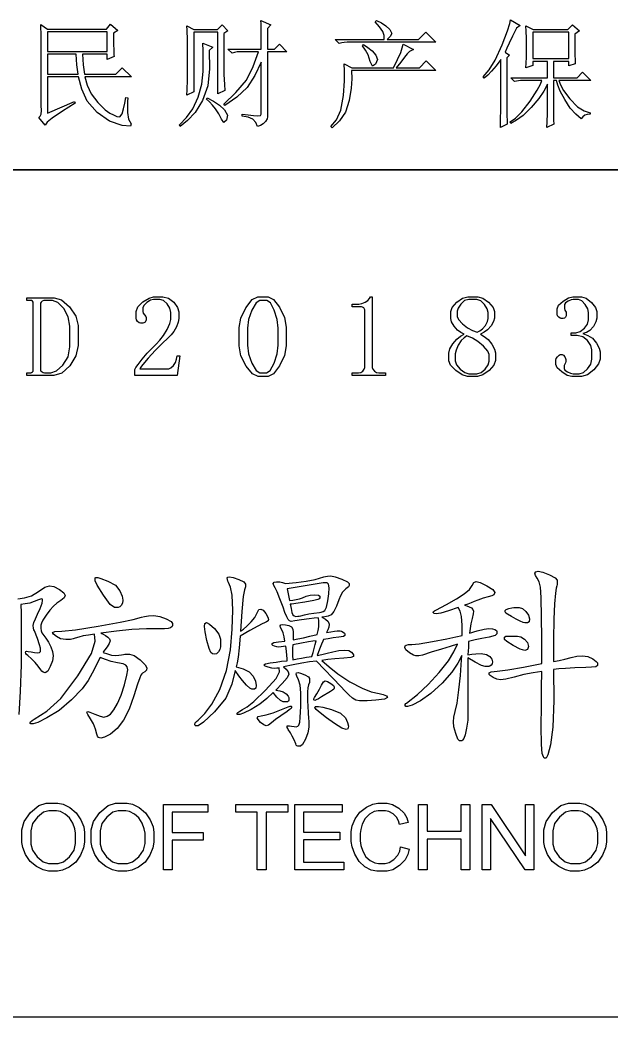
# Model space of a CAD drawing. Header units: millimetres. Extents: x 3916 to 6020, y 1867 to 2649.
# Drawn here: x 5256.72 to 5267.52, y 2363.48 to 2381.73 of the extents above; entities that cross this region are included whole.
import ezdxf

# ---------------------------------------------------------------- set-up
doc = ezdxf.new("R2010")
doc.units = ezdxf.units.MM

# ---------------------------------------------------------------- blocks, each defined once
blk = doc.blocks.new('EWAURWU')
for p, q in [((89.895, 207.875), (25.895, 207.875)), ((89.895, 192.375), (25.895, 192.375))]:
    blk.add_line(p, q)
at = {"lineweight": -3}
for p, q in [((25.895, 207.875), (89.895, 207.875)), ((89.895, 192.375), (25.895, 192.375))]:
    blk.add_line(p, q, dxfattribs=at)
for points in [[(50.643, 208.881), (50.708, 208.849), (50.763, 208.847), (50.801, 208.901), (50.829, 208.991), (50.851, 209.093), (50.872, 209.201), (50.906, 209.193), (50.901, 209.126), (50.899, 209.042), (50.901, 208.922), (50.92, 208.802), (50.968, 208.718), (50.958, 208.677), (50.801, 208.689), (50.573, 208.767), (50.347, 208.926), (50.164, 209.133), (50.064, 209.351), (50.006, 209.576), (49.439, 209.576), (49.439, 208.91), (49.931, 209.126), (49.947, 209.093), (49.71, 208.947), (49.522, 208.824), (49.435, 208.747), (49.397, 208.693), (49.281, 208.835), (49.306, 208.856), (49.323, 208.893), (49.326, 208.964), (49.322, 209.051), (49.322, 210.21), (49.322, 210.301), (49.321, 210.388), (49.318, 210.464), (49.314, 210.535), (49.439, 210.451), (50.514, 210.451), (50.589, 210.543), (50.722, 210.426), (50.647, 210.376), (50.647, 210.193), (50.648, 210.048), (50.651, 209.981), (50.656, 209.951), (50.531, 209.893), (50.531, 209.993), (50.081, 209.993), (50.085, 209.893), (50.091, 209.797), (50.101, 209.71), (50.114, 209.626), (50.689, 209.626), (50.806, 209.743), (50.972, 209.576), (50.122, 209.576), (50.164, 209.422), (50.234, 209.266), (50.36, 209.106), (50.492, 208.976), (50.579, 208.912), (50.643, 208.881)], [(53.346, 210.085), (53.346, 210.285), (53.345, 210.45), (53.341, 210.547), (53.337, 210.61), (53.521, 210.526), (53.462, 210.46), (53.462, 210.085), (53.587, 210.085), (53.679, 210.176), (53.812, 210.035), (53.462, 210.035), (53.462, 208.876), (53.462, 208.843), (53.453, 208.806), (53.425, 208.76), (53.383, 208.717), (53.333, 208.689), (53.279, 208.668), (53.246, 208.743), (53.194, 208.805), (53.104, 208.839), (52.996, 208.86), (52.996, 208.893), (53.104, 208.881), (53.202, 208.87), (53.279, 208.864), (53.329, 208.87), (53.346, 208.897), (53.346, 208.935), (53.346, 209.843), (53.229, 209.601), (53.087, 209.382), (52.896, 209.206), (52.679, 209.051), (52.662, 209.076), (52.883, 209.289), (53.073, 209.515), (53.2, 209.768), (53.296, 210.035), (53.012, 210.035), (52.958, 210.035), (52.906, 210.032), (52.858, 210.022), (52.812, 210.01), (52.737, 210.085), (53.346, 210.085)], [(54.694, 210.26), (55.594, 210.26), (55.59, 210.331), (55.567, 210.407), (55.506, 210.493), (55.427, 210.585), (55.452, 210.61), (55.54, 210.564), (55.622, 210.511), (55.694, 210.443), (55.729, 210.373), (55.702, 210.314), (55.644, 210.26), (56.219, 210.26), (56.352, 210.393), (56.536, 210.21), (54.969, 210.21), (54.915, 210.21), (54.863, 210.207), (54.815, 210.197), (54.769, 210.185), (54.694, 210.26)], [(57.834, 209.143), (57.834, 208.993), (57.835, 208.864), (57.838, 208.776), (57.842, 208.71), (57.717, 208.651), (57.721, 208.814), (57.725, 208.959), (57.726, 209.068), (57.726, 209.16), (57.726, 209.893), (57.638, 209.781), (57.556, 209.682), (57.484, 209.61), (57.417, 209.551), (57.401, 209.576), (57.509, 209.706), (57.623, 209.884), (57.746, 210.16), (57.846, 210.42), (57.888, 210.551), (57.901, 210.618), (58.076, 210.518), (58.009, 210.468), (57.938, 210.322), (57.877, 210.194), (57.834, 210.101), (57.801, 210.026), (57.884, 209.976), (57.834, 209.926), (57.834, 209.143)], [(49.439, 210.401), (49.439, 210.043), (50.531, 210.043), (50.531, 210.401), (49.439, 210.401)], [(51.987, 209.243), (51.991, 209.339), (51.995, 209.525), (51.996, 209.893), (51.995, 210.257), (51.991, 210.431), (51.987, 210.51), (52.112, 210.443), (52.546, 210.443), (52.629, 210.526), (52.737, 210.418), (52.662, 210.368), (52.662, 209.956), (52.664, 209.619), (52.671, 209.435), (52.679, 209.326), (52.554, 209.268), (52.554, 210.393), (52.112, 210.393), (52.112, 209.301), (51.987, 209.243)], [(59.076, 210.36), (59.076, 210.151), (59.077, 209.98), (59.08, 209.881), (59.084, 209.818), (58.967, 209.776), (58.967, 209.86), (58.684, 209.86), (58.684, 209.56), (59.117, 209.56), (59.217, 209.66), (59.367, 209.51), (58.784, 209.51), (58.813, 209.431), (58.871, 209.326), (58.988, 209.172), (59.126, 209.029), (59.246, 208.956), (59.359, 208.918), (59.359, 208.893), (59.305, 208.889), (59.257, 208.876), (59.221, 208.847), (59.192, 208.81), (59.092, 208.893), (58.992, 209.001), (58.892, 209.16), (58.811, 209.318), (58.767, 209.426), (58.742, 209.51), (58.684, 209.51), (58.684, 209.185), (58.685, 208.922), (58.688, 208.785), (58.692, 208.71), (58.567, 208.651), (58.571, 208.756), (58.575, 208.907), (58.576, 209.151), (58.576, 209.443), (58.509, 209.318), (58.418, 209.181), (58.28, 209.018), (58.132, 208.872), (58.013, 208.785), (57.909, 208.726), (57.892, 208.751), (57.992, 208.822), (58.109, 208.936), (58.259, 209.135), (58.39, 209.333), (58.451, 209.443), (58.476, 209.51), (58.084, 209.51), (57.976, 209.493), (57.909, 209.56), (58.576, 209.56), (58.576, 209.86), (58.309, 209.86), (58.309, 209.785), (58.184, 209.743), (58.188, 209.826), (58.191, 209.939), (58.192, 210.11), (58.191, 210.285), (58.188, 210.41), (58.184, 210.51), (58.317, 210.443), (58.951, 210.443), (59.034, 210.526), (59.159, 210.418), (59.076, 210.36)], [(58.309, 210.393), (58.309, 209.91), (58.967, 209.91), (58.967, 210.393), (58.309, 210.393)], [(52.279, 210.193), (52.462, 210.118), (52.396, 210.06), (52.4, 209.726), (52.37, 209.414), (52.271, 209.143), (52.136, 208.927), (52, 208.781), (51.862, 208.668), (51.854, 208.701), (51.979, 208.835), (52.095, 208.994), (52.191, 209.206), (52.258, 209.442), (52.283, 209.676), (52.285, 209.887), (52.283, 210.051), (52.279, 210.193)], [(55.936, 210.176), (56.127, 210.076), (56.052, 210.043), (56.015, 209.997), (55.966, 209.937), (55.894, 209.847), (55.811, 209.743), (56.236, 209.743), (56.361, 209.868), (56.536, 209.693), (54.994, 209.693), (54.998, 209.543), (54.989, 209.369), (54.952, 209.147), (54.883, 208.931), (54.773, 208.772), (54.644, 208.643), (54.619, 208.668), (54.719, 208.793), (54.801, 208.966), (54.848, 209.235), (54.868, 209.506), (54.869, 209.685), (54.861, 209.818), (55.002, 209.743), (55.761, 209.743), (55.836, 209.893), (55.895, 210.022), (55.923, 210.11), (55.936, 210.176)], [(55.194, 210.143), (55.211, 210.168), (55.294, 210.114), (55.372, 210.052), (55.44, 209.976), (55.47, 209.892), (55.436, 209.806), (55.377, 209.774), (55.336, 209.856), (55.297, 209.977), (55.248, 210.068), (55.194, 210.143)], [(49.439, 209.993), (49.439, 209.626), (49.997, 209.626), (49.985, 209.71), (49.974, 209.797), (49.968, 209.893), (49.964, 209.993), (49.439, 209.993)], [(52.354, 209.193), (52.471, 209.131), (52.58, 209.06), (52.675, 208.972), (52.728, 208.877), (52.712, 208.785), (52.663, 208.743), (52.616, 208.801), (52.568, 208.902), (52.512, 208.989), (52.455, 209.061), (52.4, 209.118), (52.346, 209.168), (52.354, 209.193)], [(49.179, 205.42), (49.179, 205.436), (49.175, 205.453), (49.163, 205.47), (49.147, 205.482), (49.128, 205.486), (49.109, 205.486), (49.062, 205.486), (49.062, 205.536), (49.434, 205.536), (49.562, 205.536), (49.696, 205.495), (49.843, 205.37), (49.957, 205.201), (49.996, 205.028), (49.996, 204.853), (49.996, 204.661), (49.959, 204.473), (49.848, 204.29), (49.702, 204.156), (49.557, 204.111), (49.414, 204.111), (49.062, 204.111), (49.062, 204.161), (49.113, 204.161), (49.131, 204.161), (49.149, 204.165), (49.164, 204.178), (49.175, 204.195), (49.179, 204.211), (49.179, 204.228), (49.179, 205.42)], [(49.846, 204.836), (49.846, 205.015), (49.818, 205.186), (49.735, 205.34), (49.629, 205.45), (49.528, 205.486), (49.431, 205.486), (49.401, 205.486), (49.371, 205.482), (49.342, 205.47), (49.32, 205.453), (49.312, 205.436), (49.312, 205.42), (49.312, 204.228), (49.312, 204.211), (49.319, 204.195), (49.338, 204.178), (49.362, 204.165), (49.384, 204.161), (49.405, 204.161), (49.498, 204.161), (49.6, 204.196), (49.719, 204.299), (49.814, 204.452), (49.846, 204.636), (49.846, 204.836)], [(51.691, 205.191), (51.691, 205.267), (51.674, 205.344), (51.624, 205.423), (51.557, 205.483), (51.491, 205.503), (51.424, 205.503), (51.374, 205.503), (51.319, 205.489), (51.253, 205.448), (51.2, 205.396), (51.182, 205.35), (51.182, 205.308), (51.182, 205.282), (51.189, 205.254), (51.211, 205.223), (51.233, 205.193), (51.241, 205.172), (51.241, 205.155), (51.241, 205.133), (51.236, 205.112), (51.221, 205.091), (51.201, 205.075), (51.181, 205.07), (51.161, 205.07), (51.137, 205.07), (51.112, 205.077), (51.085, 205.099), (51.064, 205.129), (51.057, 205.161), (51.057, 205.195), (51.057, 205.282), (51.088, 205.371), (51.182, 205.461), (51.294, 205.53), (51.378, 205.553), (51.449, 205.553), (51.549, 205.553), (51.648, 205.528), (51.745, 205.453), (51.817, 205.359), (51.841, 205.278), (51.841, 205.203), (51.841, 205.153), (51.829, 205.09), (51.795, 205.003), (51.748, 204.916), (51.699, 204.857), (51.649, 204.811), (51.528, 204.695), (51.405, 204.571), (51.278, 204.432), (51.178, 204.316), (51.136, 204.261), (51.124, 204.236), (51.616, 204.236), (51.653, 204.236), (51.694, 204.251), (51.741, 204.295), (51.78, 204.353), (51.799, 204.411), (51.807, 204.47), (51.857, 204.47), (51.807, 204.111), (51.032, 204.111), (51.032, 204.22), (51.053, 204.257), (51.093, 204.314), (51.17, 204.411), (51.261, 204.519), (51.345, 204.607), (51.424, 204.686), (51.493, 204.758), (51.56, 204.843), (51.626, 204.956), (51.674, 205.064), (51.691, 205.137), (51.691, 205.191)], [(53.377, 204.095), (53.286, 204.095), (53.186, 204.143), (53.069, 204.286), (52.975, 204.474), (52.944, 204.653), (52.944, 204.828), (52.944, 204.99), (52.974, 205.162), (53.065, 205.353), (53.179, 205.503), (53.281, 205.553), (53.377, 205.553), (53.469, 205.553), (53.568, 205.505), (53.681, 205.361), (53.772, 205.175), (53.802, 204.999), (53.802, 204.828), (53.802, 204.657), (53.772, 204.48), (53.681, 204.29), (53.568, 204.144), (53.469, 204.095), (53.377, 204.095)], [(53.377, 205.486), (53.317, 205.486), (53.252, 205.441), (53.175, 205.307), (53.114, 205.135), (53.094, 204.978), (53.094, 204.828), (53.094, 204.67), (53.114, 204.507), (53.175, 204.336), (53.252, 204.205), (53.317, 204.161), (53.377, 204.161), (53.442, 204.161), (53.508, 204.205), (53.579, 204.336), (53.634, 204.507), (53.652, 204.67), (53.652, 204.828), (53.652, 204.978), (53.635, 205.135), (53.583, 205.307), (53.515, 205.441), (53.446, 205.486), (53.377, 205.486)], [(55.372, 205.553), (55.372, 204.294), (55.372, 204.261), (55.383, 204.228), (55.414, 204.194), (55.454, 204.17), (55.493, 204.161), (55.531, 204.161), (55.614, 204.161), (55.614, 204.111), (55.006, 204.111), (55.006, 204.161), (55.081, 204.161), (55.122, 204.161), (55.163, 204.17), (55.201, 204.194), (55.229, 204.227), (55.239, 204.261), (55.239, 204.294), (55.239, 205.295), (55.239, 205.312), (55.234, 205.329), (55.218, 205.349), (55.197, 205.364), (55.176, 205.37), (55.156, 205.37), (55.006, 205.37), (55.006, 205.42), (55.081, 205.42), (55.131, 205.42), (55.184, 205.428), (55.243, 205.453), (55.294, 205.486), (55.322, 205.52), (55.339, 205.553), (55.372, 205.553)], [(57.626, 204.47), (57.626, 204.39), (57.596, 204.304), (57.509, 204.203), (57.397, 204.122), (57.296, 204.095), (57.201, 204.095), (57.113, 204.095), (57.016, 204.122), (56.901, 204.203), (56.807, 204.302), (56.776, 204.382), (56.776, 204.453), (56.776, 204.524), (56.793, 204.602), (56.847, 204.695), (56.918, 204.779), (56.986, 204.832), (57.053, 204.87), (56.994, 204.899), (56.934, 204.943), (56.872, 205.015), (56.825, 205.095), (56.809, 205.157), (56.809, 205.211), (56.809, 205.282), (56.836, 205.36), (56.917, 205.453), (57.022, 205.528), (57.121, 205.553), (57.217, 205.553), (57.305, 205.553), (57.397, 205.528), (57.501, 205.453), (57.582, 205.36), (57.609, 205.282), (57.609, 205.211), (57.609, 205.161), (57.593, 205.102), (57.546, 205.024), (57.483, 204.95), (57.417, 204.903), (57.351, 204.87), (57.421, 204.828), (57.491, 204.772), (57.559, 204.686), (57.609, 204.597), (57.626, 204.528), (57.626, 204.47)], [(57.492, 205.207), (57.492, 205.266), (57.476, 205.333), (57.426, 205.414), (57.358, 205.481), (57.288, 205.503), (57.217, 205.503), (57.138, 205.503), (57.062, 205.482), (56.992, 205.418), (56.942, 205.343), (56.926, 205.287), (56.926, 205.241), (56.926, 205.194), (56.949, 205.137), (57.021, 205.059), (57.115, 204.984), (57.205, 204.937), (57.292, 204.903), (57.342, 204.928), (57.392, 204.966), (57.442, 205.03), (57.48, 205.099), (57.492, 205.156), (57.492, 205.207)], [(59.537, 204.492), (59.537, 204.413), (59.508, 204.324), (59.421, 204.215), (59.307, 204.125), (59.2, 204.095), (59.096, 204.095), (59.021, 204.095), (58.937, 204.115), (58.837, 204.178), (58.756, 204.254), (58.729, 204.315), (58.729, 204.37), (58.729, 204.395), (58.737, 204.423), (58.761, 204.457), (58.789, 204.485), (58.809, 204.495), (58.825, 204.495), (58.848, 204.495), (58.871, 204.485), (58.892, 204.456), (58.907, 204.424), (58.912, 204.405), (58.912, 204.392), (58.912, 204.371), (58.908, 204.347), (58.896, 204.32), (58.883, 204.294), (58.879, 204.277), (58.879, 204.264), (58.879, 204.239), (58.895, 204.211), (58.942, 204.179), (58.999, 204.153), (59.044, 204.145), (59.082, 204.145), (59.158, 204.145), (59.234, 204.167), (59.311, 204.233), (59.368, 204.323), (59.387, 204.414), (59.387, 204.507), (59.387, 204.583), (59.367, 204.663), (59.308, 204.752), (59.222, 204.821), (59.121, 204.845), (59.012, 204.845), (59.012, 204.895), (59.093, 204.895), (59.174, 204.915), (59.252, 204.976), (59.31, 205.055), (59.329, 205.13), (59.329, 205.203), (59.329, 205.263), (59.314, 205.331), (59.268, 205.413), (59.205, 205.48), (59.141, 205.503), (59.076, 205.503), (59.047, 205.503), (59.009, 205.495), (58.953, 205.473), (58.904, 205.442), (58.887, 205.409), (58.887, 205.375), (58.887, 205.341), (58.891, 205.311), (58.904, 205.29), (58.916, 205.274), (58.921, 205.26), (58.921, 205.247), (58.921, 205.225), (58.916, 205.203), (58.904, 205.179), (58.886, 205.159), (58.866, 205.153), (58.846, 205.153), (58.829, 205.153), (58.809, 205.159), (58.783, 205.178), (58.761, 205.205), (58.754, 205.236), (58.754, 205.27), (58.754, 205.332), (58.781, 205.399), (58.862, 205.474), (58.961, 205.533), (59.041, 205.553), (59.112, 205.553), (59.196, 205.553), (59.283, 205.527), (59.379, 205.448), (59.454, 205.354), (59.479, 205.284), (59.479, 205.225), (59.479, 205.162), (59.463, 205.093), (59.416, 205.011), (59.353, 204.939), (59.287, 204.901), (59.221, 204.88), (59.312, 204.847), (59.398, 204.796), (59.471, 204.707), (59.521, 204.613), (59.537, 204.545), (59.537, 204.492)], [(56.892, 204.448), (56.892, 204.381), (56.914, 204.309), (56.981, 204.229), (57.064, 204.166), (57.137, 204.145), (57.205, 204.145), (57.285, 204.145), (57.363, 204.166), (57.437, 204.229), (57.491, 204.308), (57.509, 204.377), (57.509, 204.44), (57.509, 204.495), (57.484, 204.561), (57.408, 204.651), (57.306, 204.737), (57.205, 204.794), (57.104, 204.836), (57.053, 204.803), (57.001, 204.752), (56.947, 204.668), (56.906, 204.577), (56.892, 204.507), (56.892, 204.448)], [(58.688, 198.88), (58.79, 198.901), (58.896, 198.925), (59.007, 198.954), (59.116, 198.978), (59.219, 198.986), (59.314, 198.972), (59.403, 198.929), (59.467, 198.882), (59.488, 198.854), (59.488, 198.835), (59.488, 198.806), (59.462, 198.784), (59.384, 198.774), (59.279, 198.77), (59.079, 198.763), (58.904, 198.754), (58.783, 198.744), (58.688, 198.732), (58.69, 198.164), (58.677, 197.677), (58.633, 197.355), (58.583, 197.174), (58.552, 197.114), (58.529, 197.114), (58.516, 197.114), (58.501, 197.135), (58.482, 197.199), (58.466, 197.364), (58.463, 197.69), (58.465, 198.069), (58.468, 198.397), (58.472, 198.698), (58.313, 198.674), (58.147, 198.642), (57.968, 198.596), (57.813, 198.556), (57.718, 198.543), (57.651, 198.554), (57.581, 198.586), (57.527, 198.622), (57.509, 198.641), (57.509, 198.653), (57.509, 198.672), (57.546, 198.689), (57.655, 198.702), (57.849, 198.727), (58.137, 198.778), (58.472, 198.842), (58.474, 199.045), (58.474, 199.308), (58.47, 199.691), (58.462, 200.051), (58.447, 200.243), (58.424, 200.337), (58.389, 200.404), (58.357, 200.453), (58.347, 200.495), (58.362, 200.523), (58.408, 200.533), (58.489, 200.517), (58.612, 200.468), (58.72, 200.411), (58.756, 200.368), (58.756, 200.332), (58.756, 200.319), (58.755, 200.304), (58.751, 200.286), (58.745, 200.267), (58.734, 200.222), (58.721, 200.128), (58.705, 199.936), (58.692, 199.653), (58.688, 199.288), (58.688, 198.88)], [(50.331, 200.415), (50.356, 200.415), (50.415, 200.399), (50.544, 200.351), (50.68, 200.274), (50.762, 200.175), (50.803, 200.076), (50.817, 200.004), (50.809, 199.95), (50.786, 199.907), (50.758, 199.879), (50.733, 199.869), (50.71, 199.869), (50.661, 199.869), (50.586, 199.926), (50.46, 200.095), (50.347, 200.274), (50.309, 200.358), (50.309, 200.396), (50.309, 200.406), (50.312, 200.413), (50.32, 200.415), (50.331, 200.415)], [(52.967, 199.437), (53.02, 199.473), (53.082, 199.525), (53.16, 199.608), (53.228, 199.688), (53.255, 199.731), (53.263, 199.756), (53.28, 199.797), (53.303, 199.829), (53.339, 199.839), (53.382, 199.819), (53.43, 199.759), (53.467, 199.693), (53.479, 199.651), (53.47, 199.626), (53.443, 199.606), (53.407, 199.589), (53.359, 199.568), (53.28, 199.527), (53.136, 199.445), (52.96, 199.343), (52.943, 199.132), (52.925, 198.957), (52.905, 198.854), (52.884, 198.785), (53.015, 198.746), (53.126, 198.692), (53.198, 198.609), (53.238, 198.519), (53.251, 198.442), (53.244, 198.39), (53.221, 198.372), (53.191, 198.372), (53.172, 198.372), (53.139, 198.392), (53.077, 198.45), (53.004, 198.531), (52.935, 198.62), (52.869, 198.713), (52.806, 198.463), (52.696, 198.212), (52.49, 197.959), (52.289, 197.769), (52.194, 197.705), (52.152, 197.705), (52.143, 197.705), (52.136, 197.711), (52.133, 197.73), (52.14, 197.755), (52.162, 197.781), (52.19, 197.807), (52.311, 197.927), (52.441, 198.097), (52.586, 198.37), (52.712, 198.713), (52.781, 199.092), (52.813, 199.474), (52.823, 199.822), (52.814, 200.093), (52.785, 200.241), (52.747, 200.328), (52.736, 200.353), (52.727, 200.378), (52.725, 200.404), (52.735, 200.424), (52.766, 200.43), (52.829, 200.418), (52.933, 200.381), (53.027, 200.335), (53.058, 200.296), (53.058, 200.26), (53.058, 200.247), (53.053, 200.226), (53.037, 200.192), (53.015, 200.071), (52.992, 199.794), (52.967, 199.437)], [(54.453, 198.899), (54.584, 198.78), (54.744, 198.653), (54.965, 198.511), (55.188, 198.39), (55.357, 198.327), (55.499, 198.293), (55.575, 198.274), (55.632, 198.251), (55.651, 198.221), (55.598, 198.192), (55.44, 198.173), (55.28, 198.163), (55.22, 198.16), (55.211, 198.16), (55.143, 198.16), (55.076, 198.173), (55.012, 198.211), (54.946, 198.27), (54.874, 198.344), (54.798, 198.425), (54.354, 198.888), (54.227, 198.873), (54.089, 198.852), (53.926, 198.821), (53.752, 198.785), (53.799, 198.74), (53.835, 198.694), (53.847, 198.649), (53.817, 198.584), (53.729, 198.48), (53.611, 198.357), (53.682, 198.346), (53.747, 198.325), (53.801, 198.287), (53.838, 198.247), (53.85, 198.221), (53.85, 198.202), (53.85, 198.173), (53.843, 198.152), (53.822, 198.145), (53.793, 198.145), (53.748, 198.145), (53.696, 198.166), (53.632, 198.228), (53.562, 198.312), (53.449, 198.205), (53.32, 198.102), (53.16, 198.005), (53.022, 197.934), (52.954, 197.91), (52.922, 197.91), (52.912, 197.91), (52.905, 197.911), (52.903, 197.915), (52.903, 197.921), (52.903, 197.933), (52.915, 197.948), (52.952, 197.972), (53.001, 198.001), (53.085, 198.048), (53.211, 198.149), (53.424, 198.355), (53.615, 198.569), (53.676, 198.691), (53.672, 198.766), (53.653, 198.761), (53.628, 198.756), (53.591, 198.755), (53.539, 198.76), (53.471, 198.776), (53.414, 198.797), (53.395, 198.818), (53.423, 198.837), (53.507, 198.855), (53.616, 198.871), (53.718, 198.884), (53.816, 198.895), (53.816, 198.935), (53.813, 198.988), (53.805, 199.068), (53.793, 199.161), (53.752, 199.153), (53.71, 199.147), (53.668, 199.145), (53.627, 199.149), (53.585, 199.161), (53.554, 199.174), (53.543, 199.183), (53.543, 199.191), (53.543, 199.21), (53.573, 199.227), (53.661, 199.242), (53.778, 199.255), (53.765, 199.333), (53.747, 199.404), (53.721, 199.46), (53.699, 199.503), (53.691, 199.532), (53.703, 199.549), (53.738, 199.555), (53.79, 199.551), (53.848, 199.538), (53.898, 199.512), (53.922, 199.47), (53.93, 199.414), (53.93, 199.348), (53.926, 199.278), (54.015, 199.295), (54.115, 199.316), (54.235, 199.343), (54.366, 199.373), (54.383, 199.445), (54.396, 199.515), (54.4, 199.581), (54.398, 199.634), (54.392, 199.663), (54.385, 199.68), (54.313, 199.672), (54.219, 199.66), (54.083, 199.64), (53.957, 199.622), (53.894, 199.615), (53.864, 199.624), (53.837, 199.648), (53.81, 199.696), (53.778, 199.778), (53.744, 199.877), (53.687, 200.029), (53.637, 200.154), (53.598, 200.226), (53.574, 200.268), (53.566, 200.305), (53.581, 200.331), (53.625, 200.339), (53.682, 200.336), (53.735, 200.324), (53.786, 200.309), (53.981, 200.324), (54.166, 200.347), (54.332, 200.383), (54.487, 200.427), (54.519, 200.436), (54.559, 200.443), (54.614, 200.446), (54.696, 200.431), (54.815, 200.387), (54.919, 200.338), (54.953, 200.307), (54.953, 200.286), (54.953, 200.271), (54.937, 200.248), (54.889, 200.207), (54.833, 200.151), (54.794, 200.084), (54.764, 200.01), (54.72, 199.892), (54.674, 199.795), (54.622, 199.737), (54.566, 199.707), (54.51, 199.695), (54.453, 199.691), (54.519, 199.655), (54.569, 199.614), (54.586, 199.562), (54.58, 199.508), (54.563, 199.458), (54.54, 199.411), (54.618, 199.426), (54.686, 199.437), (54.735, 199.441), (54.775, 199.441), (54.79, 199.441), (54.81, 199.435), (54.84, 199.416), (54.865, 199.396), (54.874, 199.382), (54.874, 199.373), (54.874, 199.354), (54.846, 199.337), (54.764, 199.324), (54.66, 199.311), (54.569, 199.297), (54.483, 199.282), (54.468, 199.252), (54.446, 199.2), (54.409, 199.106), (54.366, 198.99), (54.453, 199.009), (54.547, 199.031), (54.656, 199.058), (54.766, 199.081), (54.864, 199.089), (54.943, 199.08), (54.993, 199.053), (55.02, 199.023), (55.029, 199.005), (55.029, 198.994), (55.029, 198.973), (54.985, 198.955), (54.853, 198.943), (54.693, 198.931), (54.565, 198.916), (54.453, 198.899)], [(53.873, 199.93), (53.89, 199.847), (53.907, 199.777), (53.924, 199.735), (53.946, 199.714), (53.977, 199.706), (54.011, 199.708), (54.04, 199.712), (54.066, 199.718), (54.136, 199.735), (54.214, 199.75), (54.307, 199.763), (54.407, 199.775), (54.443, 199.78), (54.478, 199.792), (54.508, 199.816), (54.535, 199.875), (54.561, 199.989), (54.579, 200.119), (54.586, 200.226), (54.577, 200.297), (54.55, 200.32), (54.514, 200.32), (54.508, 200.32), (54.501, 200.32), (54.491, 200.319), (54.479, 200.317), (53.82, 200.207), (53.862, 199.998), (53.922, 200.004), (53.982, 200.013), (54.042, 200.029), (54.1, 200.048), (54.169, 200.074), (54.242, 200.094), (54.326, 200.101), (54.393, 200.095), (54.415, 200.078), (54.415, 200.055), (54.415, 200.042), (54.406, 200.028), (54.381, 200.013), (54.304, 199.994), (54.14, 199.964), (53.978, 199.939), (53.903, 199.93), (53.873, 199.93)], [(57.149, 199.396), (57.293, 199.439), (57.419, 199.472), (57.507, 199.483), (57.57, 199.479), (57.615, 199.466), (57.644, 199.449), (57.653, 199.433), (57.653, 199.418), (57.653, 199.386), (57.618, 199.355), (57.513, 199.327), (57.378, 199.301), (57.253, 199.274), (57.134, 199.248), (57.134, 199.195), (57.133, 199.138), (57.128, 199.073), (57.123, 199.005), (57.191, 199.015), (57.269, 199.022), (57.367, 199.024), (57.461, 199.011), (57.525, 198.971), (57.561, 198.921), (57.574, 198.876), (57.568, 198.839), (57.549, 198.812), (57.525, 198.795), (57.504, 198.789), (57.483, 198.789), (57.437, 198.789), (57.37, 198.809), (57.257, 198.869), (57.123, 198.948), (57.119, 198.414), (57.119, 198.257), (57.12, 198.102), (57.123, 197.951), (57.118, 197.805), (57.098, 197.66), (57.071, 197.541), (57.047, 197.472), (57.026, 197.439), (57.009, 197.428), (56.994, 197.428), (56.969, 197.428), (56.94, 197.462), (56.901, 197.563), (56.868, 197.683), (56.857, 197.775), (56.866, 197.861), (56.892, 197.963), (56.925, 198.118), (56.958, 198.363), (56.984, 198.622), (57, 198.821), (57.009, 198.99), (56.937, 198.848), (56.83, 198.686), (56.653, 198.486), (56.447, 198.295), (56.253, 198.16), (56.101, 198.08), (56.02, 198.054), (55.986, 198.059), (55.974, 198.077), (55.978, 198.096), (55.988, 198.109), (56.001, 198.118), (56.198, 198.277), (56.396, 198.457), (56.598, 198.677), (56.766, 198.892), (56.867, 199.056), (56.933, 199.195), (56.795, 199.155), (56.639, 199.108), (56.45, 199.049), (56.29, 198.999), (56.223, 198.982), (56.202, 198.982), (56.171, 198.982), (56.127, 198.997), (56.054, 199.041), (55.989, 199.094), (55.967, 199.136), (55.974, 199.165), (55.995, 199.181), (56.035, 199.189), (56.097, 199.191), (56.229, 199.205), (56.476, 199.246), (56.735, 199.294), (56.899, 199.329), (57.017, 199.358), (57.015, 199.547), (57.005, 199.705), (56.979, 199.801), (56.945, 199.866), (56.77, 199.809), (56.626, 199.766), (56.543, 199.752), (56.503, 199.758), (56.49, 199.775), (56.495, 199.795), (56.512, 199.809), (56.535, 199.82), (56.734, 199.924), (56.914, 200.024), (57.056, 200.116), (57.154, 200.199), (57.2, 200.273), (57.228, 200.326), (57.271, 200.343), (57.344, 200.324), (57.466, 200.267), (57.575, 200.198), (57.612, 200.142), (57.598, 200.102), (57.559, 200.082), (57.492, 200.065), (57.399, 200.036), (57.306, 200.004), (57.236, 199.975), (57.179, 199.951), (57.121, 199.93), (57.062, 199.911), (57.104, 199.898), (57.145, 199.882), (57.185, 199.86), (57.215, 199.833), (57.225, 199.801), (57.218, 199.75), (57.199, 199.667), (57.176, 199.57), (57.161, 199.481), (57.149, 199.396)], [(48.895, 200.029), (49.02, 200.044), (49.146, 200.081), (49.274, 200.163), (49.389, 200.241), (49.475, 200.267), (49.556, 200.25), (49.655, 200.199), (49.736, 200.137), (49.763, 200.087), (49.743, 200.043), (49.685, 199.996), (49.612, 199.947), (49.547, 199.892), (49.483, 199.822), (49.412, 199.727), (49.354, 199.637), (49.327, 199.583), (49.318, 199.542), (49.316, 199.49), (49.32, 199.441), (49.335, 199.407), (49.354, 199.38), (49.407, 199.308), (49.456, 199.233), (49.499, 199.149), (49.529, 199.064), (49.539, 198.982), (49.527, 198.894), (49.49, 198.789), (49.442, 198.704), (49.397, 198.675), (49.36, 198.682), (49.335, 198.702), (49.316, 198.728), (49.266, 198.797), (49.212, 198.864), (49.147, 198.928), (49.077, 198.99), (49.056, 199.009), (49.04, 199.028), (49.035, 199.049), (49.04, 199.064), (49.056, 199.07), (49.087, 199.066), (49.139, 199.054), (49.2, 199.043), (49.255, 199.039), (49.295, 199.045), (49.308, 199.062), (49.308, 199.085), (49.308, 199.123), (49.294, 199.186), (49.253, 199.301), (49.198, 199.441), (49.189, 199.462), (49.182, 199.491), (49.179, 199.536), (49.189, 199.594), (49.217, 199.663), (49.257, 199.747), (49.302, 199.852), (49.338, 199.946), (49.35, 199.996), (49.345, 200.018), (49.329, 200.025), (49.309, 200.023), (49.291, 200.017), (49.274, 200.01), (49.194, 199.976), (49.114, 199.948), (49.033, 199.934), (48.952, 199.926), (48.956, 199.769), (48.958, 199.556), (48.959, 199.233), (48.955, 198.818), (48.94, 198.332), (48.916, 197.911)], [(57.995, 199.866), (58.057, 199.866), (58.12, 199.849), (58.184, 199.797), (58.232, 199.729), (58.248, 199.659), (58.239, 199.606), (58.212, 199.589), (58.176, 199.589), (58.161, 199.589), (58.133, 199.596), (58.078, 199.617), (58.004, 199.652), (57.917, 199.701), (57.845, 199.745), (57.814, 199.767), (57.807, 199.777), (57.805, 199.786), (57.805, 199.794), (57.805, 199.813), (57.821, 199.831), (57.869, 199.849), (57.925, 199.861), (57.964, 199.866), (57.995, 199.866)], [(50.297, 199.38), (50.189, 199.365), (50.091, 199.348), (50.013, 199.327), (49.945, 199.305), (49.909, 199.293), (49.857, 199.285), (49.772, 199.282), (49.679, 199.295), (49.6, 199.335), (49.546, 199.38), (49.528, 199.411), (49.571, 199.429), (49.7, 199.437), (49.952, 199.461), (50.362, 199.524), (50.767, 199.597), (51.004, 199.65), (51.158, 199.691), (51.213, 199.706), (51.282, 199.718), (51.379, 199.722), (51.493, 199.706), (51.609, 199.661), (51.697, 199.609), (51.726, 199.574), (51.726, 199.547), (51.726, 199.534), (51.717, 199.518), (51.688, 199.498), (51.641, 199.481), (51.577, 199.475), (51.503, 199.475), (51.245, 199.475), (50.98, 199.466), (50.699, 199.437), (50.411, 199.399), (50.457, 199.379), (50.501, 199.355), (50.542, 199.327), (50.572, 199.295), (50.582, 199.257), (50.568, 199.21), (50.527, 199.149), (50.484, 199.094), (50.464, 199.064), (50.457, 199.047), (50.534, 199.018), (50.61, 198.997), (50.682, 198.99), (50.745, 198.993), (50.792, 199.001), (50.827, 199.01), (50.853, 199.013), (50.873, 199.013), (50.94, 199.013), (51.021, 198.987), (51.131, 198.91), (51.225, 198.822), (51.256, 198.763), (51.246, 198.722), (51.215, 198.691), (51.173, 198.664), (51.162, 198.655), (51.146, 198.631), (51.124, 198.579), (51.084, 198.463), (51.017, 198.249), (50.93, 198.007), (50.826, 197.807), (50.711, 197.655), (50.589, 197.553), (50.483, 197.497), (50.413, 197.478), (50.372, 197.487), (50.35, 197.514), (50.339, 197.55), (50.313, 197.643), (50.277, 197.737), (50.222, 197.834), (50.173, 197.912), (50.157, 197.95), (50.161, 197.962), (50.174, 197.967), (50.214, 197.954), (50.301, 197.915), (50.398, 197.877), (50.468, 197.864), (50.526, 197.878), (50.587, 197.919), (50.651, 197.994), (50.718, 198.109), (50.784, 198.262), (50.845, 198.454), (50.889, 198.628), (50.904, 198.729), (50.896, 198.782), (50.873, 198.814), (50.82, 198.835), (50.72, 198.855), (50.603, 198.881), (50.5, 198.914), (50.403, 198.952), (50.252, 198.664), (50.182, 198.535), (50.071, 198.382), (49.879, 198.181), (49.65, 197.985), (49.429, 197.847), (49.259, 197.766), (49.179, 197.739), (49.145, 197.739), (49.132, 197.739), (49.122, 197.744), (49.119, 197.758), (49.128, 197.778), (49.156, 197.8), (49.194, 197.823), (49.426, 197.969), (49.683, 198.204), (49.992, 198.617), (50.24, 199.026), (50.312, 199.25), (50.297, 199.38)], [(52.6, 199.206), (52.6, 199.151), (52.591, 199.099), (52.563, 199.054), (52.527, 199.023), (52.49, 199.013), (52.454, 199.021), (52.423, 199.047), (52.391, 199.119), (52.351, 199.267), (52.319, 199.424), (52.308, 199.523), (52.317, 199.575), (52.344, 199.593), (52.398, 199.566), (52.49, 199.485), (52.572, 199.382), (52.6, 199.291), (52.6, 199.206)], [(54.347, 199.259), (54.29, 199.252), (54.208, 199.238), (54.078, 199.214), (53.922, 199.183), (53.919, 199.125), (53.917, 199.061), (53.919, 198.988), (53.922, 198.91), (54, 198.928), (54.082, 198.944), (54.174, 198.958), (54.271, 198.971), (54.292, 199.045), (54.312, 199.118), (54.33, 199.189), (54.347, 199.259)], [(57.964, 199.346), (58.027, 199.346), (58.091, 199.332), (58.159, 199.289), (58.212, 199.228), (58.229, 199.157), (58.213, 199.1), (58.165, 199.081), (58.078, 199.104), (57.947, 199.172), (57.832, 199.245), (57.794, 199.282), (57.794, 199.301), (57.794, 199.324), (57.815, 199.341), (57.879, 199.346), (57.964, 199.346)], [(54.191, 198.243), (54.191, 198.16), (54.194, 198.064), (54.203, 197.942), (54.211, 197.836), (54.214, 197.787), (54.214, 197.766), (54.214, 197.677), (54.199, 197.578), (54.153, 197.459), (54.1, 197.362), (54.061, 197.33), (54.028, 197.33), (54.011, 197.33), (53.996, 197.335), (53.985, 197.351), (53.975, 197.372), (53.945, 197.444), (53.913, 197.512), (53.877, 197.574), (53.839, 197.633), (53.828, 197.652), (53.819, 197.671), (53.816, 197.688), (53.821, 197.701), (53.835, 197.705), (53.861, 197.703), (53.901, 197.696), (53.946, 197.689), (53.983, 197.686), (54.013, 197.694), (54.034, 197.718), (54.049, 197.769), (54.059, 197.857), (54.064, 197.96), (54.066, 198.056), (54.066, 198.149), (54.066, 198.308), (54.056, 198.447), (54.025, 198.545), (53.993, 198.61), (53.983, 198.651), (53.991, 198.672), (54.017, 198.679), (54.065, 198.669), (54.14, 198.639), (54.207, 198.602), (54.229, 198.569), (54.229, 198.539), (54.229, 198.524), (54.225, 198.499), (54.21, 198.456), (54.196, 198.396), (54.191, 198.323), (54.191, 198.243)], [(54.68, 198.403), (54.68, 198.391), (54.672, 198.377), (54.646, 198.357), (54.612, 198.334), (54.445, 198.232), (54.394, 198.2), (54.351, 198.176), (54.324, 198.168), (54.31, 198.17), (54.305, 198.177), (54.305, 198.187), (54.305, 198.196), (54.319, 198.224), (54.36, 198.289), (54.409, 198.371), (54.447, 198.45), (54.48, 198.508), (54.515, 198.528), (54.559, 198.516), (54.616, 198.48), (54.664, 198.441), (54.68, 198.418), (54.68, 198.403)], [(53.9, 198.05), (53.9, 198.037), (53.889, 198.02), (53.858, 197.995), (53.816, 197.967), (53.704, 197.889), (53.606, 197.817), (53.534, 197.758), (53.48, 197.718), (53.435, 197.705), (53.39, 197.72), (53.333, 197.766), (53.286, 197.817), (53.27, 197.851), (53.289, 197.872), (53.346, 197.885), (53.438, 197.904), (53.562, 197.942), (53.686, 197.987), (53.776, 198.025), (53.838, 198.052), (53.875, 198.061), (53.893, 198.06), (53.9, 198.056), (53.9, 198.05)], [(54.354, 198.058), (54.392, 198.058), (54.47, 198.043), (54.629, 198.001), (54.792, 197.935), (54.883, 197.851), (54.924, 197.766), (54.938, 197.696), (54.927, 197.649), (54.895, 197.633), (54.821, 197.661), (54.686, 197.745), (54.538, 197.849), (54.423, 197.938), (54.349, 198.004), (54.324, 198.039), (54.328, 198.053), (54.339, 198.058), (54.354, 198.058)], [(48.969, 195.65), (48.969, 195.8), (49.009, 195.954), (49.13, 196.118), (49.282, 196.245), (49.417, 196.287), (49.544, 196.287), (49.627, 196.287), (49.723, 196.267), (49.844, 196.207), (49.961, 196.112), (50.047, 195.986), (50.1, 195.857), (50.117, 195.754), (50.117, 195.664), (50.117, 195.573), (50.099, 195.469), (50.043, 195.338), (49.954, 195.211), (49.835, 195.12), (49.714, 195.064), (49.621, 195.046), (49.543, 195.046), (49.458, 195.046), (49.361, 195.066), (49.24, 195.127), (49.123, 195.224), (49.038, 195.351), (48.986, 195.477), (48.969, 195.571), (48.969, 195.65)], [(49.133, 195.648), (49.133, 195.54), (49.162, 195.427), (49.25, 195.307), (49.359, 195.213), (49.454, 195.182), (49.542, 195.182), (49.632, 195.182), (49.728, 195.213), (49.838, 195.308), (49.924, 195.431), (49.953, 195.55), (49.953, 195.665), (49.953, 195.739), (49.941, 195.821), (49.904, 195.921), (49.843, 196.018), (49.759, 196.09), (49.673, 196.135), (49.604, 196.151), (49.545, 196.151), (49.46, 196.151), (49.367, 196.122), (49.255, 196.035), (49.163, 195.914), (49.133, 195.784), (49.133, 195.648)], [(50.236, 195.65), (50.236, 195.8), (50.277, 195.954), (50.397, 196.118), (50.549, 196.245), (50.684, 196.287), (50.811, 196.287), (50.894, 196.287), (50.99, 196.267), (51.111, 196.207), (51.228, 196.112), (51.314, 195.986), (51.367, 195.857), (51.384, 195.754), (51.384, 195.664), (51.384, 195.573), (51.366, 195.469), (51.311, 195.338), (51.222, 195.211), (51.102, 195.12), (50.981, 195.064), (50.889, 195.046), (50.81, 195.046), (50.726, 195.046), (50.629, 195.066), (50.507, 195.127), (50.39, 195.224), (50.305, 195.351), (50.254, 195.477), (50.236, 195.571), (50.236, 195.65)], [(50.4, 195.648), (50.4, 195.54), (50.429, 195.427), (50.517, 195.307), (50.626, 195.213), (50.722, 195.182), (50.81, 195.182), (50.899, 195.182), (50.995, 195.213), (51.105, 195.308), (51.192, 195.431), (51.221, 195.55), (51.221, 195.665), (51.221, 195.739), (51.208, 195.821), (51.171, 195.921), (51.11, 196.018), (51.026, 196.09), (50.94, 196.135), (50.871, 196.151), (50.812, 196.151), (50.728, 196.151), (50.634, 196.122), (50.522, 196.035), (50.431, 195.914), (50.4, 195.784), (50.4, 195.648)], [(51.56, 195.066), (51.56, 196.266), (52.37, 196.266), (52.37, 196.124), (51.719, 196.124), (51.719, 195.753), (52.282, 195.753), (52.282, 195.611), (51.719, 195.611), (51.719, 195.066), (51.56, 195.066)], [(53.273, 195.066), (53.273, 196.124), (52.878, 196.124), (52.878, 196.266), (53.829, 196.266), (53.829, 196.124), (53.432, 196.124), (53.432, 195.066), (53.273, 195.066)], [(53.958, 195.066), (53.958, 196.266), (54.827, 196.266), (54.827, 196.124), (54.117, 196.124), (54.117, 195.757), (54.782, 195.757), (54.782, 195.615), (54.117, 195.615), (54.117, 195.208), (54.855, 195.208), (54.855, 195.066), (53.958, 195.066)], [(55.892, 195.487), (56.051, 195.447), (56.027, 195.349), (55.975, 195.25), (55.872, 195.148), (55.751, 195.071), (55.648, 195.046), (55.555, 195.046), (55.458, 195.046), (55.354, 195.065), (55.239, 195.125), (55.132, 195.221), (55.054, 195.353), (55.006, 195.487), (54.991, 195.589), (54.991, 195.675), (54.991, 195.769), (55.008, 195.874), (55.062, 196.002), (55.149, 196.125), (55.266, 196.214), (55.385, 196.269), (55.478, 196.287), (55.557, 196.287), (55.647, 196.287), (55.746, 196.264), (55.86, 196.195), (55.958, 196.105), (56.007, 196.02), (56.031, 195.937), (55.875, 195.9), (55.854, 195.966), (55.819, 196.03), (55.754, 196.091), (55.679, 196.136), (55.614, 196.151), (55.554, 196.151), (55.485, 196.151), (55.41, 196.134), (55.323, 196.084), (55.243, 196.007), (55.192, 195.906), (55.164, 195.808), (55.154, 195.735), (55.154, 195.676), (55.154, 195.6), (55.165, 195.514), (55.199, 195.409), (55.256, 195.309), (55.338, 195.238), (55.422, 195.196), (55.486, 195.182), (55.541, 195.182), (55.608, 195.182), (55.681, 195.201), (55.767, 195.259), (55.841, 195.335), (55.876, 195.411), (55.892, 195.487)], [(56.217, 195.066), (56.217, 196.266), (56.376, 196.266), (56.376, 195.773), (56.998, 195.773), (56.998, 196.266), (57.157, 196.266), (57.157, 195.066), (56.998, 195.066), (56.998, 195.631), (56.376, 195.631), (56.376, 195.066), (56.217, 195.066)], [(57.383, 195.066), (57.383, 196.266), (57.546, 196.266), (58.177, 195.323), (58.177, 196.266), (58.329, 196.266), (58.329, 195.066), (58.167, 195.066), (57.535, 196.008), (57.535, 195.066), (57.383, 195.066)], [(58.511, 195.65), (58.511, 195.8), (58.551, 195.954), (58.671, 196.118), (58.823, 196.245), (58.958, 196.287), (59.085, 196.287), (59.168, 196.287), (59.264, 196.267), (59.385, 196.207), (59.503, 196.112), (59.588, 195.986), (59.641, 195.857), (59.658, 195.754), (59.658, 195.664), (59.658, 195.573), (59.64, 195.469), (59.585, 195.338), (59.496, 195.211), (59.376, 195.12), (59.255, 195.064), (59.163, 195.046), (59.085, 195.046), (59, 195.046), (58.903, 195.066), (58.782, 195.127), (58.664, 195.224), (58.579, 195.351), (58.528, 195.477), (58.511, 195.571), (58.511, 195.65)], [(58.674, 195.648), (58.674, 195.54), (58.704, 195.427), (58.791, 195.307), (58.901, 195.213), (58.996, 195.182), (59.084, 195.182), (59.173, 195.182), (59.27, 195.213), (59.379, 195.308), (59.466, 195.431), (59.495, 195.55), (59.495, 195.665), (59.495, 195.739), (59.482, 195.821), (59.445, 195.921), (59.384, 196.018), (59.3, 196.09), (59.214, 196.135), (59.146, 196.151), (59.086, 196.151), (59.002, 196.151), (58.908, 196.122), (58.796, 196.035), (58.705, 195.914), (58.674, 195.784), (58.674, 195.648)]]:
    blk.add_lwpolyline(points)

msp = doc.modelspace()

# ---------------------------------------------------------------- block references
msp.add_blockref('EWAURWU', (5207.785, 2171.109))

doc.saveas('drawing.dxf')
